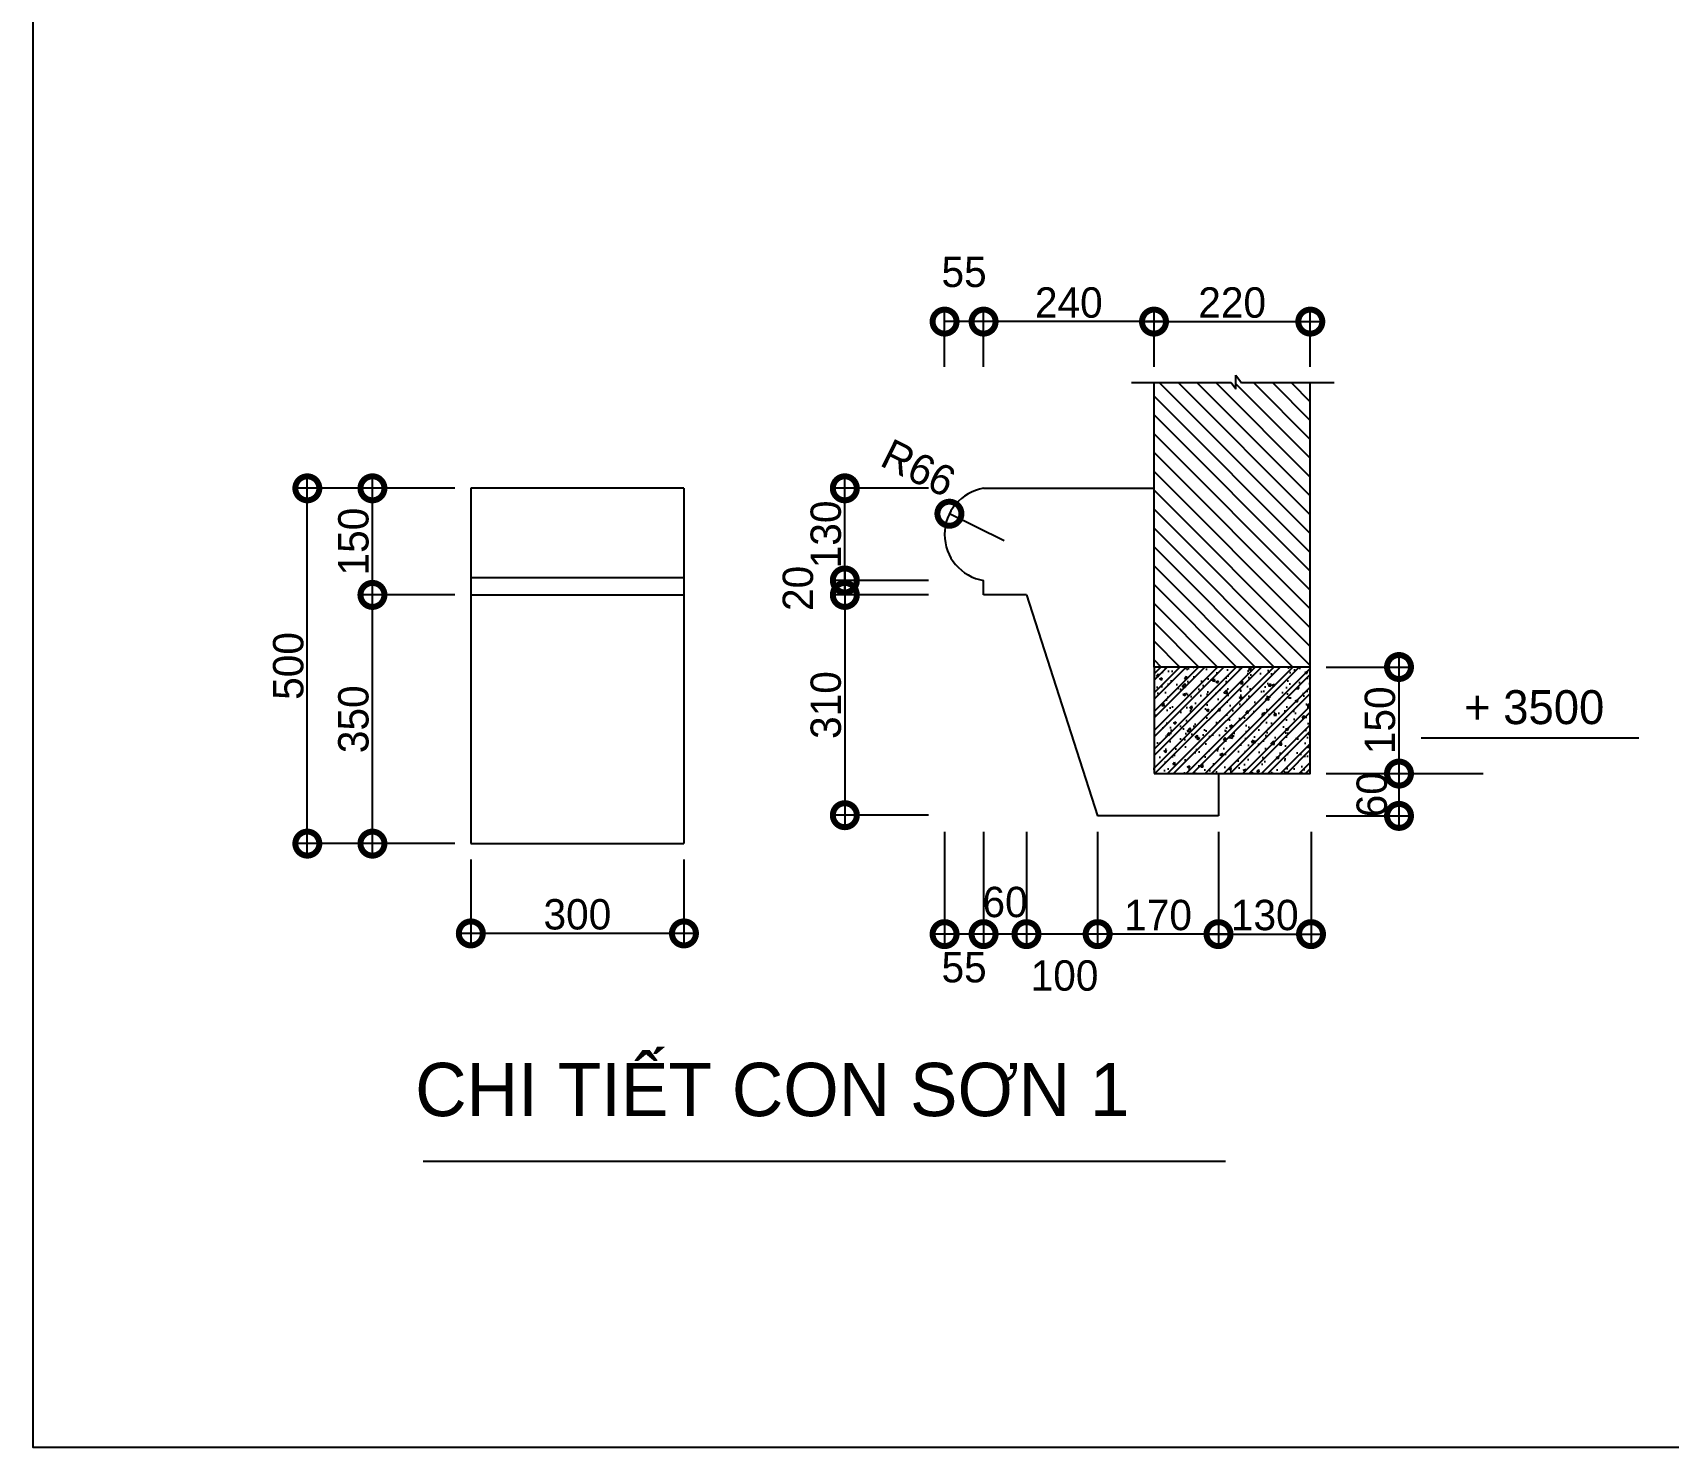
# Model space of a CAD drawing. Extents: x 24136 to 48743, y 31734 to 54932.
# Drawn here: x 24136 to 28741, y 43333 to 47315 of the extents above; entities that cross this region are included whole.
import ezdxf

# ---------------------------------------------------------------- set-up
doc = ezdxf.new("R2010")
doc.units = 0
doc.header["$LTSCALE"] = 600
doc.header["$MEASUREMENT"] = 0
doc.header["$PDMODE"] = 66
doc.layers.get('0').update_dxf_attribs({"linetype": 'CONTINUOUS'})
doc.layers.get('Defpoints').update_dxf_attribs({"linetype": 'CONTINUOUS'})
doc.layers.add('1', color=54, linetype='CONTINUOUS')
doc.styles.add('1', font='VHAVAN.ttf')
doc.styles.add('3', font='VHAVAN.ttf')
doc.dimstyles.new('x-2', dxfattribs={"dimscale": 0.45, "dimtxt": 190, "dimasz": 300, "dimexe": 90, "dimexo": 100, "dimgap": 20, "dimtad": 1, "dimdec": 0, "dimlfac": 0.5, "dimzin": 3, "dimdsep": 46, "dimtxsty": '1', "dimblk1": 'DOTSMALL', "dimblk2": 'DOTSMALL', "dimsah": 1, "dimcen": 1, "dimdle": 90, "dimclrd": 114, "dimclre": 114, "dimclrt": 113, "dimadec": 0, "dimazin": 0, "dimtfac": 0.004167, "dimtdec": 0, "dimtmove": 2, "dimatfit": 3, "dimldrblk": 'DOTSMALL', "dimfxl": 0, "dimtolj": 1, "dimtzin": 0, "dimarcsym": 0})

# ---------------------------------------------------------------- blocks, each defined once
blk = doc.blocks.new('cotsan')
at = {"layer": '1'}
blk.add_line((-63.5, 84.1), (447.4, 84.1), dxfattribs=at)
blk.add_lwpolyline([(0, 236, 0, 0, 0), (0, 54.7, 72.4, 0, 0), (0, 0, 0, 0, 0)], format="xyseb", dxfattribs=at)
blk = doc.blocks.new('_DotSmall')
at = {"layer": '1', "color": 0, "const_width": 0.5}
blk.add_lwpolyline([(-0.0625, 0, 1), (0.0625, 0, 1)], format="xyb", close=True, dxfattribs=at)
blk = doc.blocks.new('*D87')
at = {"color": 114, "linetype": 'ByBlock'}
for p, q in [((25369.6, 45382), (25369.6, 45133.8)), ((25969.6, 45382), (25969.6, 45133.8)), ((26010.1, 45174.3), (25329.1, 45174.3))]:
    blk.add_line(p, q, dxfattribs=at)
at = {"layer": 'Defpoints', "color": 0, "linetype": 'ByBlock'}
for p in [(25369.6, 45427), (25969.6, 45427), (25369.6, 45174.3)]:
    blk.add_point(p, dxfattribs=at)
at = {"color": 114, "linetype": 'ByBlock', "xscale": 135, "yscale": 135, "zscale": 135, "rotation": 180}
blk.add_blockref('_DotSmall', (25369.6, 45174.3), dxfattribs=at)
at = {"color": 114, "linetype": 'ByBlock', "xscale": 135, "yscale": 135, "zscale": 135}
blk.add_blockref('_DotSmall', (25969.6, 45174.3), dxfattribs=at)
at = {"color": 113, "linetype": 'ByBlock', "insert": (25669.6, 45227.5), "char_height": 85.5, "attachment_point": 5, "style": '1'}
blk.add_mtext('\\A1;300', dxfattribs=at)
blk = doc.blocks.new('*D88')
at = {"color": 114, "linetype": 'ByBlock'}
for p, q in [((25092.7, 45386.5), (25092.7, 46167.5)), ((25324.6, 46127), (25052.2, 46127)), ((25324.6, 45427), (25052.2, 45427))]:
    blk.add_line(p, q, dxfattribs=at)
at = {"layer": 'Defpoints', "color": 0, "linetype": 'ByBlock'}
for p in [(25092.7, 46127), (25369.6, 46127), (25369.6, 45427)]:
    blk.add_point(p, dxfattribs=at)
at = {"color": 114, "linetype": 'ByBlock', "xscale": 135, "yscale": 135, "zscale": 135}
for p, rotation in [((25092.7, 46127), 90), ((25092.7, 45427), 270)]:
    blk.add_blockref('_DotSmall', p, dxfattribs=dict(at, rotation=rotation))
at = {"color": 113, "linetype": 'ByBlock', "insert": (25039.5, 45777), "char_height": 85.5, "attachment_point": 5, "rotation": 90, "style": '1'}
blk.add_mtext('\\A1;350', dxfattribs=at)
blk = doc.blocks.new('*D89')
at = {"color": 114, "linetype": 'ByBlock'}
for p, q in [((25092.7, 46086.5), (25092.7, 46467.5)), ((25324.6, 46427), (25052.2, 46427)), ((25324.6, 46127), (25052.2, 46127))]:
    blk.add_line(p, q, dxfattribs=at)
at = {"layer": 'Defpoints', "color": 0, "linetype": 'ByBlock'}
for p in [(25092.7, 46427), (25369.6, 46427), (25369.6, 46127)]:
    blk.add_point(p, dxfattribs=at)
at = {"color": 114, "linetype": 'ByBlock', "xscale": 135, "yscale": 135, "zscale": 135}
for p, rotation in [((25092.7, 46427), 90), ((25092.7, 46127), 270)]:
    blk.add_blockref('_DotSmall', p, dxfattribs=dict(at, rotation=rotation))
at = {"color": 113, "linetype": 'ByBlock', "insert": (25039.5, 46277), "char_height": 85.5, "attachment_point": 5, "rotation": 90, "style": '1'}
blk.add_mtext('\\A1;150', dxfattribs=at)
blk = doc.blocks.new('*D90')
at = {"color": 114, "linetype": 'ByBlock'}
for p, q in [((24909.4, 45386.5), (24909.4, 46467.5)), ((25324.6, 46427), (24868.9, 46427)), ((25324.6, 45427), (24868.9, 45427))]:
    blk.add_line(p, q, dxfattribs=at)
at = {"layer": 'Defpoints', "color": 0, "linetype": 'ByBlock'}
for p in [(24909.4, 46427), (25369.6, 46427), (25369.6, 45427)]:
    blk.add_point(p, dxfattribs=at)
at = {"color": 114, "linetype": 'ByBlock', "xscale": 135, "yscale": 135, "zscale": 135}
for p, rotation in [((24909.4, 46427), 90), ((24909.4, 45427), 270)]:
    blk.add_blockref('_DotSmall', p, dxfattribs=dict(at, rotation=rotation))
at = {"color": 113, "linetype": 'ByBlock', "insert": (24856.1, 45927), "char_height": 85.5, "attachment_point": 5, "rotation": 90, "style": '1'}
blk.add_mtext('\\A1;500', dxfattribs=at)
blk = doc.blocks.new('*D91')
at = {"color": 114, "linetype": 'ByBlock'}
for p, q in [((27134.2, 45460), (27134.2, 45131.8)), ((27474.4, 45460), (27474.4, 45131.8)), ((27514.9, 45172.3), (27093.7, 45172.3))]:
    blk.add_line(p, q, dxfattribs=at)
at = {"layer": 'Defpoints', "color": 0, "linetype": 'ByBlock'}
for p in [(27134.2, 45505), (27474.4, 45505), (27134.2, 45172.3)]:
    blk.add_point(p, dxfattribs=at)
at = {"color": 114, "linetype": 'ByBlock', "xscale": 135, "yscale": 135, "zscale": 135, "rotation": 180}
blk.add_blockref('_DotSmall', (27134.2, 45172.3), dxfattribs=at)
at = {"color": 114, "linetype": 'ByBlock', "xscale": 135, "yscale": 135, "zscale": 135}
blk.add_blockref('_DotSmall', (27474.4, 45172.3), dxfattribs=at)
at = {"color": 113, "linetype": 'ByBlock', "insert": (27304.3, 45225.5), "char_height": 85.5, "attachment_point": 5, "style": '1'}
blk.add_mtext('\\A1;170', dxfattribs=at)
blk = doc.blocks.new('*D92')
at = {"color": 114, "linetype": 'ByBlock'}
for p, q in [((26933.8, 45460), (26933.8, 45131.8)), ((27134.2, 45460), (27134.2, 45131.8)), ((27174.7, 45172.3), (26893.3, 45172.3))]:
    blk.add_line(p, q, dxfattribs=at)
at = {"layer": 'Defpoints', "color": 0, "linetype": 'ByBlock'}
for p in [(26933.8, 45505), (27134.2, 45505), (26933.8, 45172.3)]:
    blk.add_point(p, dxfattribs=at)
at = {"color": 114, "linetype": 'ByBlock', "xscale": 135, "yscale": 135, "zscale": 135, "rotation": 180}
blk.add_blockref('_DotSmall', (26933.8, 45172.3), dxfattribs=at)
at = {"color": 114, "linetype": 'ByBlock', "xscale": 135, "yscale": 135, "zscale": 135}
blk.add_blockref('_DotSmall', (27134.2, 45172.3), dxfattribs=at)
at = {"color": 113, "linetype": 'ByBlock', "insert": (27041, 45055.3), "char_height": 85.5, "attachment_point": 5, "style": '1'}
blk.add_mtext('\\A1;100', dxfattribs=at)
blk = doc.blocks.new('*D93')
at = {"color": 114, "linetype": 'ByBlock'}
for p, q in [((26813.1, 45460), (26813.1, 45131.8)), ((26933.8, 45460), (26933.8, 45131.8)), ((26974.3, 45172.3), (26772.6, 45172.3))]:
    blk.add_line(p, q, dxfattribs=at)
at = {"layer": 'Defpoints', "color": 0, "linetype": 'ByBlock'}
for p in [(26813.1, 45505), (26933.8, 45505), (26813.1, 45172.3)]:
    blk.add_point(p, dxfattribs=at)
at = {"color": 114, "linetype": 'ByBlock', "xscale": 135, "yscale": 135, "zscale": 135, "rotation": 180}
blk.add_blockref('_DotSmall', (26813.1, 45172.3), dxfattribs=at)
at = {"color": 114, "linetype": 'ByBlock', "xscale": 135, "yscale": 135, "zscale": 135}
blk.add_blockref('_DotSmall', (26933.8, 45172.3), dxfattribs=at)
at = {"color": 113, "linetype": 'ByBlock', "insert": (26873.5, 45262.2), "char_height": 85.5, "attachment_point": 5, "style": '1'}
blk.add_mtext('\\A1;60', dxfattribs=at)
blk = doc.blocks.new('*D94')
at = {"color": 114, "linetype": 'ByBlock'}
for p, q in [((26813.1, 46768.7), (26813.1, 46936.7)), ((27292.8, 46768.7), (27292.8, 46936.7)), ((27333.3, 46896.2), (26772.6, 46896.2))]:
    blk.add_line(p, q, dxfattribs=at)
at = {"layer": 'Defpoints', "color": 0, "linetype": 'ByBlock'}
for p in [(26813.1, 46896.2), (26813.1, 46723.7), (27292.8, 46723.7)]:
    blk.add_point(p, dxfattribs=at)
at = {"color": 114, "linetype": 'ByBlock', "xscale": 135, "yscale": 135, "zscale": 135, "rotation": 180}
blk.add_blockref('_DotSmall', (26813.1, 46896.2), dxfattribs=at)
at = {"color": 114, "linetype": 'ByBlock', "xscale": 135, "yscale": 135, "zscale": 135}
blk.add_blockref('_DotSmall', (27292.8, 46896.2), dxfattribs=at)
at = {"color": 113, "linetype": 'ByBlock', "insert": (27053, 46949.4), "char_height": 85.5, "attachment_point": 5, "style": '1'}
blk.add_mtext('\\A1;240', dxfattribs=at)
blk = doc.blocks.new('*D95')
at = {"color": 114, "linetype": 'ByBlock'}
for p, q in [((27982.5, 45464.5), (27982.5, 45664.6)), ((27777.8, 45624.1), (28023, 45624.1)), ((27777.8, 45505), (28023, 45505))]:
    blk.add_line(p, q, dxfattribs=at)
at = {"layer": 'Defpoints', "color": 0, "linetype": 'ByBlock'}
for p in [(27732.8, 45624.1), (27982.5, 45624.1), (27732.8, 45505)]:
    blk.add_point(p, dxfattribs=at)
at = {"color": 114, "linetype": 'ByBlock', "xscale": 135, "yscale": 135, "zscale": 135}
for p, rotation in [((27982.5, 45624.1), 90), ((27982.5, 45505), 270)]:
    blk.add_blockref('_DotSmall', p, dxfattribs=dict(at, rotation=rotation))
at = {"color": 113, "linetype": 'ByBlock', "insert": (27906.2, 45564.6), "char_height": 85.5, "attachment_point": 5, "rotation": 90, "style": '1'}
blk.add_mtext('\\A1;60', dxfattribs=at)
blk = doc.blocks.new('*D96')
at = {"color": 114, "linetype": 'ByBlock'}
for p, q in [((26422.5, 46127.2), (26422.5, 46467.5)), ((26658.3, 46427), (26382, 46427)), ((26658.3, 46167.7), (26382, 46167.7))]:
    blk.add_line(p, q, dxfattribs=at)
at = {"layer": 'Defpoints', "color": 0, "linetype": 'ByBlock'}
for p in [(26422.5, 46427), (26703.3, 46427), (26703.3, 46167.7)]:
    blk.add_point(p, dxfattribs=at)
at = {"color": 114, "linetype": 'ByBlock', "xscale": 135, "yscale": 135, "zscale": 135}
for p, rotation in [((26422.5, 46427), 90), ((26422.5, 46167.7), 270)]:
    blk.add_blockref('_DotSmall', p, dxfattribs=dict(at, rotation=rotation))
at = {"color": 113, "linetype": 'ByBlock', "insert": (26369.3, 46297.3), "char_height": 85.5, "attachment_point": 5, "rotation": 90, "style": '1'}
blk.add_mtext('\\A1;130', dxfattribs=at)
blk = doc.blocks.new('*D97')
at = {"color": 114, "linetype": 'ByBlock'}
for p, q in [((27982.5, 45583.6), (27982.5, 45964.6)), ((27777.8, 45924.1), (28023, 45924.1)), ((27777.8, 45624.1), (28023, 45624.1))]:
    blk.add_line(p, q, dxfattribs=at)
at = {"layer": 'Defpoints', "color": 0, "linetype": 'ByBlock'}
for p in [(27732.8, 45924.1), (27982.5, 45924.1), (27732.8, 45624.1)]:
    blk.add_point(p, dxfattribs=at)
at = {"color": 114, "linetype": 'ByBlock', "xscale": 135, "yscale": 135, "zscale": 135}
for p, rotation in [((27982.5, 45924.1), 90), ((27982.5, 45624.1), 270)]:
    blk.add_blockref('_DotSmall', p, dxfattribs=dict(at, rotation=rotation))
at = {"color": 113, "linetype": 'ByBlock', "insert": (27929.3, 45774.1), "char_height": 85.5, "attachment_point": 5, "rotation": 90, "style": '1'}
blk.add_mtext('\\A1;150', dxfattribs=at)
blk = doc.blocks.new('*D98')
at = {"color": 114, "linetype": 'ByBlock'}
for p, q in [((26422.5, 46208.2), (26422.5, 46086.5)), ((26658.3, 46167.7), (26382, 46167.7)), ((26658.3, 46127), (26382, 46127))]:
    blk.add_line(p, q, dxfattribs=at)
at = {"layer": 'Defpoints', "color": 0, "linetype": 'ByBlock'}
for p in [(26703.3, 46167.7), (26422.5, 46127), (26703.3, 46127)]:
    blk.add_point(p, dxfattribs=at)
at = {"color": 114, "linetype": 'ByBlock', "xscale": 135, "yscale": 135, "zscale": 135}
for p, rotation in [((26422.5, 46167.7), 90), ((26422.5, 46127), 270)]:
    blk.add_blockref('_DotSmall', p, dxfattribs=dict(at, rotation=rotation))
at = {"color": 113, "linetype": 'ByBlock', "insert": (26290.8, 46145.3), "char_height": 85.5, "attachment_point": 5, "rotation": 90, "style": '1'}
blk.add_mtext('\\A1;20', dxfattribs=at)
blk = doc.blocks.new('*D99')
at = {"color": 114, "linetype": 'ByBlock'}
for p, q in [((26422.5, 46167.5), (26422.5, 45466.5)), ((26658.3, 46127), (26382, 46127)), ((26658.3, 45507), (26382, 45507))]:
    blk.add_line(p, q, dxfattribs=at)
at = {"layer": 'Defpoints', "color": 0, "linetype": 'ByBlock'}
for p in [(26703.3, 46127), (26422.5, 45507), (26703.3, 45507)]:
    blk.add_point(p, dxfattribs=at)
at = {"color": 114, "linetype": 'ByBlock', "xscale": 135, "yscale": 135, "zscale": 135}
for p, rotation in [((26422.5, 46127), 90), ((26422.5, 45507), 270)]:
    blk.add_blockref('_DotSmall', p, dxfattribs=dict(at, rotation=rotation))
at = {"color": 113, "linetype": 'ByBlock', "insert": (26369.3, 45817), "char_height": 85.5, "attachment_point": 5, "rotation": 90, "style": '1'}
blk.add_mtext('\\A1;310', dxfattribs=at)
blk = doc.blocks.new('*D100')
at = {"color": 114, "linetype": 'ByBlock'}
blk.add_line((26871.1, 46279.4), (26716.9, 46355.5), dxfattribs=at)
at = {"layer": 'Defpoints', "color": 0, "linetype": 'ByBlock'}
for p in [(26716.9, 46355.5), (26834.8, 46297.3)]:
    blk.add_point(p, dxfattribs=at)
at = {"color": 114, "linetype": 'ByBlock', "xscale": 135, "yscale": 135, "zscale": 135, "rotation": 153.7152130421146}
blk.add_blockref('_DotSmall', (26716.9, 46355.5), dxfattribs=at)
at = {"color": 113, "linetype": 'ByBlock', "insert": (26630, 46484.1), "char_height": 85.5, "attachment_point": 5, "rotation": 333.7152, "style": '1'}
blk.add_mtext('\\A1;R66', dxfattribs=at)
blk = doc.blocks.new('*D101')
at = {"color": 114, "linetype": 'ByBlock'}
for p, q in [((26703.3, 45460), (26703.3, 45131.8)), ((26813.1, 45460), (26813.1, 45131.8)), ((26853.6, 45172.3), (26662.8, 45172.3))]:
    blk.add_line(p, q, dxfattribs=at)
at = {"layer": 'Defpoints', "color": 0, "linetype": 'ByBlock'}
for p in [(26703.3, 45505), (26813.1, 45505), (26703.3, 45172.3)]:
    blk.add_point(p, dxfattribs=at)
at = {"color": 114, "linetype": 'ByBlock', "xscale": 135, "yscale": 135, "zscale": 135, "rotation": 180}
blk.add_blockref('_DotSmall', (26703.3, 45172.3), dxfattribs=at)
at = {"color": 114, "linetype": 'ByBlock', "xscale": 135, "yscale": 135, "zscale": 135}
blk.add_blockref('_DotSmall', (26813.1, 45172.3), dxfattribs=at)
at = {"color": 113, "linetype": 'ByBlock', "insert": (26758.2, 45078.7), "char_height": 85.5, "attachment_point": 5, "style": '1'}
blk.add_mtext('\\A1;55', dxfattribs=at)
blk = doc.blocks.new('*D102')
at = {"color": 114, "linetype": 'ByBlock'}
for p, q in [((27474.4, 45460), (27474.4, 45131.8)), ((27734.8, 45460), (27734.8, 45131.8)), ((27433.9, 45172.3), (27775.3, 45172.3))]:
    blk.add_line(p, q, dxfattribs=at)
at = {"layer": 'Defpoints', "color": 0, "linetype": 'ByBlock'}
for p in [(27474.4, 45505), (27734.8, 45505), (27734.8, 45172.3)]:
    blk.add_point(p, dxfattribs=at)
at = {"color": 114, "linetype": 'ByBlock', "xscale": 135, "yscale": 135, "zscale": 135, "rotation": 180}
blk.add_blockref('_DotSmall', (27474.4, 45172.3), dxfattribs=at)
at = {"color": 114, "linetype": 'ByBlock', "xscale": 135, "yscale": 135, "zscale": 135}
blk.add_blockref('_DotSmall', (27734.8, 45172.3), dxfattribs=at)
at = {"color": 113, "linetype": 'ByBlock', "insert": (27604.6, 45225.5), "char_height": 85.5, "attachment_point": 5, "style": '1'}
blk.add_mtext('\\A1;130', dxfattribs=at)
blk = doc.blocks.new('*D103')
at = {"color": 114, "linetype": 'ByBlock'}
for p, q in [((27292.8, 46768.7), (27292.8, 46936.7)), ((27732.8, 46768.7), (27732.8, 46936.7)), ((27252.3, 46896.2), (27773.3, 46896.2))]:
    blk.add_line(p, q, dxfattribs=at)
at = {"layer": 'Defpoints', "color": 0, "linetype": 'ByBlock'}
for p in [(27732.8, 46896.2), (27292.8, 46723.7), (27732.8, 46723.7)]:
    blk.add_point(p, dxfattribs=at)
at = {"color": 114, "linetype": 'ByBlock', "xscale": 135, "yscale": 135, "zscale": 135, "rotation": 180}
blk.add_blockref('_DotSmall', (27292.8, 46896.2), dxfattribs=at)
at = {"color": 114, "linetype": 'ByBlock', "xscale": 135, "yscale": 135, "zscale": 135}
blk.add_blockref('_DotSmall', (27732.8, 46896.2), dxfattribs=at)
at = {"color": 113, "linetype": 'ByBlock', "insert": (27512.8, 46949.4), "char_height": 85.5, "attachment_point": 5, "style": '1'}
blk.add_mtext('\\A1;220', dxfattribs=at)
blk = doc.blocks.new('*D104')
at = {"color": 114, "linetype": 'ByBlock'}
for p, q in [((26703.3, 46768.7), (26703.3, 46936.7)), ((26813.1, 46768.7), (26813.1, 46936.7)), ((26853.6, 46896.2), (26703.3, 46896.2))]:
    blk.add_line(p, q, dxfattribs=at)
at = {"layer": 'Defpoints', "color": 0, "linetype": 'ByBlock'}
for p in [(26703.3, 46896.2), (26703.3, 46723.7), (26813.1, 46723.7)]:
    blk.add_point(p, dxfattribs=at)
at = {"color": 114, "linetype": 'ByBlock', "xscale": 135, "yscale": 135, "zscale": 135, "rotation": 180}
blk.add_blockref('_DotSmall', (26703.3, 46896.2), dxfattribs=at)
at = {"color": 114, "linetype": 'ByBlock', "xscale": 135, "yscale": 135, "zscale": 135}
blk.add_blockref('_DotSmall', (26813.1, 46896.2), dxfattribs=at)
at = {"color": 113, "linetype": 'ByBlock', "insert": (26758.2, 47035.7), "char_height": 85.5, "attachment_point": 5, "style": '1'}
blk.add_mtext('\\A1;55', dxfattribs=at)

msp = doc.modelspace()

# ---------------------------------------------------------------- hatches: boundary and pattern name
h = msp.add_hatch()
h.set_pattern_fill('ANSI31', color=8, scale=300, angle=90, style=0)
h.set_pattern_definition([(135, (-238.135, 372.127), (-26.516504, -26.516504), [])])
h.paths.add_polyline_path([(27292.8, 45529.5), (27732.8, 45529.5), (27732.8, 46329.1), (27538.9, 46329.1), (27523, 46351.3), (27523, 46311.2), (27509.7, 46329.1), (27292.8, 46329.1)])
h = msp.add_hatch()
h.set_pattern_fill('ANSI32', color=8, scale=100, style=0)
h.set_pattern_definition([(45, (-238.135, 372.127), (-26.516504, 26.516504), []), (45, (-220.458, 372.127), (-26.516504, 26.516504), [])])
h.paths.add_polyline_path([(27732.8, 45529.5), (27292.8, 45529.5), (27292.8, 45229.5), (27732.8, 45229.5)])
h = msp.add_hatch()
h.set_pattern_fill('AR-CONC', color=9, scale=11, style=0)
h.set_pattern_definition([(50, (-238.135, 372.13), (78.89862, -6.902735), [8.25, -90.75]), (355, (-238.135, 372.13), (-15.26265, 82.74113), [6.6, -72.6]), (100.4514, (-231.56, 371.55), (63.63603, 75.83835), [7.01142, -77.12563]), (46.1842, (-238.14, 394.13), (117.39652, -18.2071), [12.375, -136.125]), (96.6356, (-228.35, 392.61), (102.8129, 107.15297), [10.51713, -115.68843]), (351.1842, (-238.14, 394.13), (102.81281, 107.15305), [9.9, -108.9]), (21, (-227.135, 388.63), (65.659776, -44.28808), [8.25, -90.75]), (326, (-227.135, 388.63), (26.76469, 79.7665), [6.6, -72.6]), (71.4514, (-221.66, 384.94), (92.42449, 35.47835), [7.01142, -77.12563]), (37.5, (-238.135, 372.127), (1.337584, 36.618324), [0, -71.72, 0, -73.7, 0, -72.875]), (7.5, (-238.135, 372.127), (28.93765, 43.385288), [0, -42.02, 0, -70.07, 0, -27.775]), (327.5, (-262.665, 372.127), (58.720468, -2.481036), [0, -27.5, 0, -85.8, 0, -113.85]), (317.5, (-273.665, 372.127), (64.15048, 11.01155), [0, -35.75, 0, -56.98, 0, -80.85])])
h.paths.add_polyline_path([(27732.8, 45229.5), (27732.8, 45529.5), (27292.8, 45529.5), (27292.8, 45229.5)])

# ---------------------------------------------------------------- linework, layer by layer
at = {"color": 8}
for p, q in [((27509.7, 46329.1), (27229.7, 46329.1)), ((27523, 46311.2), (27509.7, 46329.1)), ((27523, 46351.3), (27538.9, 46329.1)), ((27523, 46311.2), (27523, 46351.3)), ((27799.7, 46329.1), (27538.9, 46329.1))]:
    msp.add_line(p, q, dxfattribs=at)
for p, q in [((27292.8, 45529.5), (27292.8, 46329.1)), ((27732.8, 45529.5), (27732.8, 46329.1)), ((25369.6, 46032.4), (25369.6, 45032.4)), ((25969.6, 46032.4), (25369.6, 46032.4)), ((25969.6, 46032.4), (25969.6, 45032.4)), ((25369.6, 45032.4), (25969.6, 45032.4))]:
    msp.add_line(p, q)
at = {"color": 2}
msp.add_line((25235.5, 44138.9), (27493.7, 44138.9), dxfattribs=at)
msp.add_lwpolyline([(24136.3, 54932.5), (24136.3, 43333.4), (32338.5, 43333.4), (32338.5, 54932.5)], close=True)
msp.add_lwpolyline([(27292.8, 45229.5), (27732.8, 45229.5), (27732.8, 45529.5), (27292.8, 45529.5)], close=True, dxfattribs=at)
at = {"layer": '1', "color": 9}
for p, q in [((26813.1, 46032.4), (27292.8, 46032.4)), ((26813.1, 45732.4), (26813.1, 45773)), ((26933.8, 45732.4), (26813.1, 45732.4)), ((26933.8, 45732.4), (27134.2, 45110.4)), ((27474.4, 45229.5), (27474.4, 45110.4)), ((27474.4, 45110.4), (27134.2, 45110.4))]:
    msp.add_line(p, q, dxfattribs=at)
at = {"layer": '1'}
for p, q in [((25369.6, 45781), (25969.6, 45781)), ((25369.6, 45732.4), (25969.6, 45732.4)), ((28023, 45229.5), (28219.3, 45229.5))]:
    msp.add_line(p, q, dxfattribs=at)
at = {"layer": '1', "color": 9}
msp.add_arc((26834.8, 45902.7), 131.5, 99.4938, 260.5062, dxfattribs=at)

# ---------------------------------------------------------------- block references
at = {"layer": '1', "xscale": 1.2, "yscale": 1.2, "zscale": 1.2}
msp.add_blockref('cotsan', (28121.2, 45229.5), dxfattribs=at)

# ---------------------------------------------------------------- texts
at = {"layer": '1', "color": 30, "style": '3'}
msp.add_text('+ 3500', height=95.63, dxfattribs=at).set_placement((28165.7, 45368.7))
at = {"layer": '1', "color": 2, "insert": (25212.9, 44415.4), "char_height": 150, "width": 4524, "attachment_point": 1, "style": '3'}
msp.add_mtext('{\\f.VnBlackH|b0|i0|c0|p34;chi tiÕt con s¬n 1}', dxfattribs=at)

# ---------------------------------------------------------------- dimensions: what is measured, and where the dimension line sits
for base, p1, p2, picture, middle in [((26703.3, 46501.6), (26813.1, 46329.1), (26703.3, 46329.1), '*D104', (26758.2, 46641.1)), ((26813.1, 46501.6), (27292.8, 46329.1), (26813.1, 46329.1), '*D94', (27053, 46554.8)), ((27732.8, 46501.6), (27292.8, 46329.1), (27732.8, 46329.1), '*D103', (27512.8, 46554.8)), ((27134.2, 44777.7), (27474.4, 45110.4), (27134.2, 45110.4), '*D91', (27304.3, 44830.9)), ((27734.8, 44777.7), (27474.4, 45110.4), (27734.8, 45110.4), '*D102', (27604.6, 44830.9)), ((25369.6, 44779.7), (25969.6, 45032.4), (25369.6, 45032.4), '*D87', (25669.6, 44832.9))]:
    dim = msp.add_linear_dim(base=base, p1=p1, p2=p2, dimstyle='x-2')
    dim.commit()
    dim.dimension.update_dxf_attribs({"geometry": picture, "text_midpoint": middle, "insert": (0, -394.6)})
dim = msp.add_radius_dim(center=(26834.8, 45902.7), mpoint=(26716.9, 45960.9), dimstyle='x-2')
dim.commit()
dim.dimension.update_dxf_attribs({"geometry": '*D100', "text_midpoint": (26630, 46089.5), "dimtype": 164, "insert": (0, -394.6)})
for base, p1, p2, picture, middle in [((24909.4, 46032.4), (25369.6, 45032.4), (25369.6, 46032.4), '*D90', (24856.1, 45532.4)), ((25092.7, 46032.4), (25369.6, 45732.4), (25369.6, 46032.4), '*D89', (25039.5, 45882.4)), ((26422.5, 46032.4), (26703.3, 45773), (26703.3, 46032.4), '*D96', (26369.3, 45902.7)), ((25092.7, 45732.4), (25369.6, 45032.4), (25369.6, 45732.4), '*D88', (25039.5, 45382.4)), ((26422.5, 45112.4), (26703.3, 45732.4), (26703.3, 45112.4), '*D99', (26369.3, 45422.4)), ((27982.5, 45529.5), (27732.8, 45229.5), (27732.8, 45529.5), '*D97', (27929.3, 45379.5))]:
    dim = msp.add_linear_dim(base=base, p1=p1, p2=p2, angle=90, dimstyle='x-2')
    dim.commit()
    dim.dimension.update_dxf_attribs({"geometry": picture, "text_midpoint": middle, "insert": (0, -394.6)})
for base, p1, p2, picture, middle in [((26422.5, 45732.4), (26703.3, 45773), (26703.3, 45732.4), '*D98', (26290.8, 45750.7)), ((27982.5, 45229.5), (27732.8, 45110.4), (27732.8, 45229.5), '*D95', (27906.2, 45169.9))]:
    dim = msp.add_linear_dim(base=base, p1=p1, p2=p2, angle=90, dimstyle='x-2')
    dim.commit()
    dim.dimension.update_dxf_attribs({"geometry": picture, "text_midpoint": middle, "dimtype": 160, "insert": (0, -394.6)})
for base, p1, p2, picture, middle in [((26703.3, 44777.7), (26813.1, 45110.4), (26703.3, 45110.4), '*D101', (26758.2, 44684.1)), ((26813.1, 44777.7), (26933.8, 45110.4), (26813.1, 45110.4), '*D93', (26873.5, 44867.6)), ((26933.8, 44777.7), (27134.2, 45110.4), (26933.8, 45110.4), '*D92', (27041, 44660.7))]:
    dim = msp.add_linear_dim(base=base, p1=p1, p2=p2, dimstyle='x-2')
    dim.commit()
    dim.dimension.update_dxf_attribs({"geometry": picture, "text_midpoint": middle, "dimtype": 160, "insert": (0, -394.6)})

doc.saveas('drawing.dxf')
